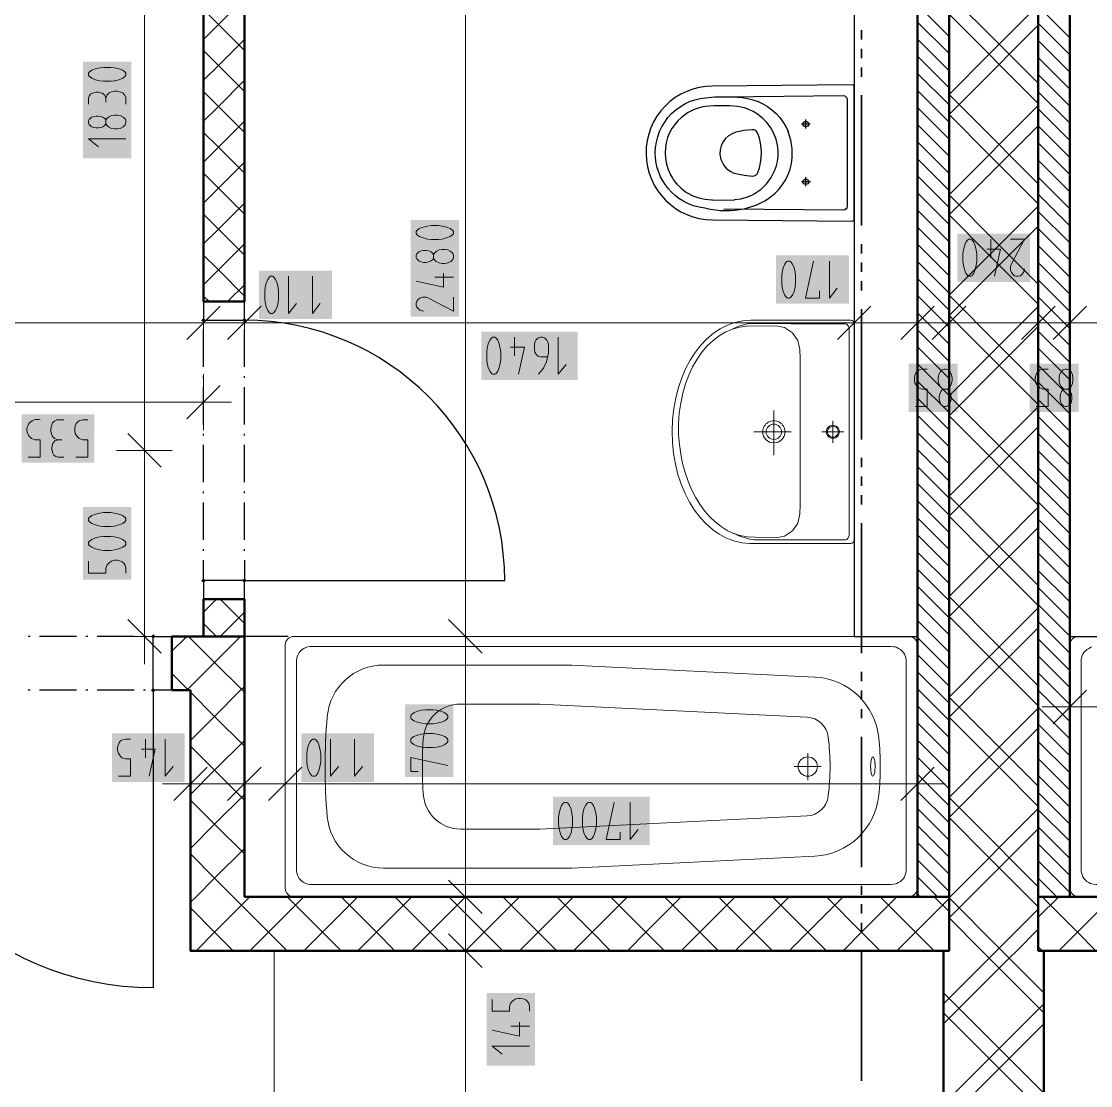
# Model space of a CAD drawing. Header units: millimetres. Extents: x 0 to 594, y 0 to 420.
# Drawn here: x 422.47 to 448.8, y 184.95 to 211.16 of the extents above; entities that cross this region are included whole.
import ezdxf

# ---------------------------------------------------------------- set-up
doc = ezdxf.new("R2010")
doc.units = ezdxf.units.MM
doc.header["$LTSCALE"] = 8
for name, color, linetype in [('PDF_Dvere', 7, 'Continuous'), ('PDF_Instalacni prizdivka do 1m', 7, 'Continuous'), ('PDF_Koty delkove', 7, 'Continuous'), ('PDF_Kuchyne', 7, 'Continuous'), ('PDF_Pozarni useky', 7, 'Continuous'), ('PDF_Pricky sadrokarton', 7, 'Continuous'), ('PDF_Pricky zdene', 7, 'Continuous'), ('PDF_Sanita', 7, 'Continuous'), ('PDF_Steny akusticke', 7, 'Continuous')]:
    doc.layers.add(name, color=color, linetype=linetype)

msp = doc.modelspace()

# ---------------------------------------------------------------- linework, layer by layer
at = {"layer": 'PDF_Dvere', "lineweight": 25}
for points in [[(416.73, 217.354), (415.962, 217.354), (415.962, 209.111, 0.414213), (424.205, 217.354)], [(427.96, 197.89), (427.96, 197.388), (434.371, 197.388, 0.414213), (427.96, 203.799), (427.96, 203.797)], [(425.716, 194.686), (425.716, 187.359, -0.414213), (418.389, 194.686), (418.424, 194.686)]]:
    msp.add_lwpolyline(points, format="xyb", dxfattribs=at)
for points in [[(426.952, 204.257), (426.952, 203.799), (427.96, 203.799), (427.96, 204.257)], [(426.952, 197.388), (426.952, 196.93), (427.96, 196.93), (427.96, 197.388)], [(425.716, 196.014), (426.174, 196.014), (426.174, 194.686), (425.716, 194.686)]]:
    msp.add_lwpolyline(points, close=True, dxfattribs=at)
for points in [[(426.952, 203.797), (426.952, 203.799)], [(426.952, 202.652), (426.952, 203.568)], [(427.96, 202.652), (427.96, 203.568)], [(426.952, 202.377), (426.952, 202.423)], [(427.96, 202.377), (427.96, 202.423)], [(426.952, 201.233), (426.952, 202.148)], [(427.96, 201.233), (427.96, 202.148)], [(426.952, 200.958), (426.952, 201.004)], [(427.96, 200.958), (427.96, 201.004)], [(426.952, 199.813), (426.952, 200.729)], [(427.96, 199.813), (427.96, 200.729)], [(426.952, 199.538), (426.952, 199.584)], [(427.96, 199.538), (427.96, 199.584)], [(426.952, 198.393), (426.952, 199.309)], [(427.96, 198.393), (427.96, 199.309)], [(426.952, 198.119), (426.952, 198.164)], [(427.96, 198.119), (427.96, 198.164)], [(426.952, 197.388), (426.952, 197.89)], [(422.682, 196.014), (422.637, 196.014)], [(423.827, 196.014), (422.911, 196.014)], [(424.102, 196.014), (424.056, 196.014)], [(425.247, 196.014), (424.331, 196.014)], [(425.522, 196.014), (425.476, 196.014)], [(422.682, 194.686), (422.637, 194.686)], [(423.827, 194.686), (422.911, 194.686)], [(424.102, 194.686), (424.056, 194.686)], [(425.247, 194.686), (424.331, 194.686)], [(425.522, 194.686), (425.476, 194.686)]]:
    msp.add_lwpolyline(points, dxfattribs=at)
at = {"layer": 'PDF_Dvere', "lineweight": 25, "transparency": 33554559}
for points in [[(426.952, 203.742), (426.895, 203.799), (427.009, 203.799), (426.952, 203.856)], [(427.96, 203.742), (427.902, 203.799), (428.017, 203.799), (427.96, 203.856)], [(426.952, 197.331), (426.895, 197.388), (427.009, 197.388), (426.952, 197.445)], [(427.96, 197.331), (427.902, 197.388), (428.017, 197.388), (427.96, 197.445)], [(425.773, 196.014), (425.716, 195.957), (425.716, 196.071), (425.659, 196.014)], [(425.773, 194.686), (425.716, 194.629), (425.716, 194.743), (425.659, 194.686)]]:
    msp.add_solid(points, dxfattribs=at)
at = {"layer": 'PDF_Instalacni prizdivka do 1m', "lineweight": 25}
for points in [[(444.536, 196.014), (444.536, 212.729), (442.979, 212.729), (442.979, 196.014)], [(448.292, 212.729), (448.292, 196.014), (449.849, 196.014), (449.849, 212.729)]]:
    msp.add_lwpolyline(points, close=True, dxfattribs=at)
msp.add_lwpolyline([(429.04, 196.014), (427.96, 196.014)], dxfattribs=at)
at = {"layer": 'PDF_Koty delkove', "lineweight": 18}
for points in [[(433.403, 145.412), (433.403, 169.339), (433.403, 177.846), (433.403, 188.275), (433.403, 189.603), (433.403, 196.014), (433.403, 218.728), (433.403, 220.102), (433.403, 222.575)], [(425.498, 196.014), (425.498, 200.593), (425.498, 217.354)], [(424.673, 210.026), (424.489, 210.026), (424.399, 210.013), (424.292, 209.989), (424.2, 209.953), (424.139, 209.904), (424.124, 209.879), (424.124, 209.831), (424.139, 209.806), (424.2, 209.757), (424.292, 209.721), (424.399, 209.696), (424.489, 209.683), (424.673, 209.683), (424.764, 209.696), (424.871, 209.721), (424.963, 209.757)], [(424.963, 209.757), (425.024, 209.806), (425.04, 209.831), (425.04, 209.879), (425.024, 209.904), (424.963, 209.953), (424.871, 209.989), (424.764, 210.013), (424.673, 210.026)], [(424.124, 209.121), (424.124, 209.268), (424.139, 209.317), (424.17, 209.365), (424.216, 209.39), (424.306, 209.415), (424.368, 209.415), (424.459, 209.39), (424.521, 209.341), (424.551, 209.268), (424.551, 209.17)], [(425.04, 209.121), (425.04, 209.292), (425.009, 209.353), (424.963, 209.402), (424.887, 209.426), (424.826, 209.439), (424.764, 209.439), (424.688, 209.426), (424.628, 209.402), (424.582, 209.353), (424.551, 209.268)], [(424.551, 208.632), (424.535, 208.607), (424.489, 208.571), (424.429, 208.546), (424.368, 208.534), (424.306, 208.534), (424.246, 208.546), (424.184, 208.571), (424.139, 208.62), (424.124, 208.656), (424.124, 208.705), (424.139, 208.742), (424.184, 208.791), (424.246, 208.815), (424.306, 208.827), (424.368, 208.827), (424.429, 208.815), (424.489, 208.791), (424.535, 208.754), (424.551, 208.73)], [(425.04, 208.265), (424.124, 208.265), (424.368, 208.069)], [(432.741, 206.129), (432.558, 206.129), (432.467, 206.117), (432.36, 206.092), (432.268, 206.056), (432.207, 206.007), (432.192, 205.982), (432.192, 205.934), (432.207, 205.909), (432.268, 205.86), (432.36, 205.824), (432.467, 205.799), (432.558, 205.786), (432.741, 205.786), (432.832, 205.799)], [(432.832, 205.799), (432.94, 205.824), (433.031, 205.86), (433.092, 205.909), (433.108, 205.934), (433.108, 205.982), (433.092, 206.007), (433.031, 206.056), (432.94, 206.092), (432.832, 206.117), (432.741, 206.129)], [(445.656, 205.43), (445.656, 205.247), (445.668, 205.156), (445.693, 205.049), (445.729, 204.957), (445.778, 204.896), (445.803, 204.881), (445.851, 204.881), (445.876, 204.896), (445.925, 204.957), (445.961, 205.049), (445.986, 205.156), (445.999, 205.247), (445.999, 205.43), (445.986, 205.521), (445.961, 205.628), (445.925, 205.72), (445.876, 205.781), (445.851, 205.797), (445.803, 205.797), (445.778, 205.781), (445.729, 205.72)], [(445.729, 205.72), (445.693, 205.628), (445.668, 205.521), (445.656, 205.43)], [(446.341, 205.797), (446.341, 205.339)], [(446.83, 205.797), (447.173, 205.797), (446.854, 205.186), (446.83, 205.125), (446.83, 205.033), (446.854, 204.973), (446.891, 204.927), (446.928, 204.896), (446.977, 204.881), (447.025, 204.881), (447.075, 204.896), (447.111, 204.927), (447.148, 204.973), (447.173, 205.063)], [(432.619, 205.322), (432.603, 205.298), (432.558, 205.261), (432.497, 205.237), (432.436, 205.224), (432.374, 205.224), (432.314, 205.237), (432.253, 205.261), (432.207, 205.31), (432.192, 205.347), (432.192, 205.395), (432.207, 205.432), (432.253, 205.481), (432.314, 205.505), (432.374, 205.518), (432.436, 205.518), (432.497, 205.505), (432.558, 205.481), (432.603, 205.444), (432.619, 205.42)], [(432.68, 205.494), (432.635, 205.444), (432.619, 205.42), (432.619, 205.322), (432.635, 205.298), (432.68, 205.248), (432.756, 205.212), (432.832, 205.199), (432.894, 205.199), (432.97, 205.212), (433.047, 205.248), (433.092, 205.298), (433.108, 205.347), (433.108, 205.395), (433.092, 205.444), (433.047, 205.494), (432.97, 205.529), (432.894, 205.542)], [(432.894, 205.542), (432.832, 205.542), (432.756, 205.529), (432.68, 205.494)], [(446.243, 205.552), (446.586, 205.552), (446.438, 204.881)], [(442.124, 204.524), (442.124, 204.341), (441.781, 204.341), (441.976, 205.257)], [(442.368, 205.257), (442.368, 204.341), (442.563, 204.585)], [(428.461, 204.513), (428.461, 204.33), (428.473, 204.239), (428.497, 204.132), (428.534, 204.04), (428.582, 203.979), (428.607, 203.964), (428.656, 203.964), (428.681, 203.979), (428.729, 204.04), (428.766, 204.132), (428.791, 204.239), (428.803, 204.33), (428.803, 204.513), (428.791, 204.604), (428.766, 204.712), (428.729, 204.803), (428.681, 204.865), (428.656, 204.88), (428.607, 204.88), (428.582, 204.865), (428.534, 204.803), (428.497, 204.712), (428.473, 204.604), (428.461, 204.513)], [(429.048, 204.88), (429.048, 203.964), (429.243, 204.208)], [(429.635, 204.88), (429.635, 203.964), (429.83, 204.208)], [(432.864, 204.955), (432.864, 204.612), (432.192, 204.76)], [(433.108, 204.857), (432.65, 204.857)], [(426.952, 204.423), (426.952, 203.736), (426.952, 203.049)], [(427.96, 203.736), (427.96, 204.423)], [(433.108, 204.368), (433.108, 204.025), (432.497, 204.344), (432.436, 204.368), (432.344, 204.368), (432.284, 204.344), (432.238, 204.307), (432.207, 204.27), (432.192, 204.221), (432.192, 204.173), (432.207, 204.123), (432.238, 204.087), (432.284, 204.05), (432.374, 204.025)], [(442.979, 204.423), (442.979, 203.736), (442.979, 203.049)], [(444.536, 204.423), (444.536, 203.736), (444.536, 203.049)], [(445.316, 204.423), (445.316, 203.736), (445.316, 203.049)], [(447.514, 204.423), (447.514, 203.736), (447.514, 203.049)], [(448.292, 204.423), (448.292, 203.736), (448.292, 203.049)], [(427.364, 204.148), (426.54, 203.324)], [(428.372, 204.148), (427.547, 203.324)], [(443.392, 204.148), (442.567, 203.324)], [(444.948, 204.148), (444.124, 203.324)], [(445.728, 204.148), (444.903, 203.324)], [(447.926, 204.148), (447.101, 203.324)], [(448.704, 204.148), (447.88, 203.324)], [(477.783, 203.736), (466.793, 203.736), (464.87, 203.736), (449.849, 203.736), (448.292, 203.736), (447.514, 203.736), (445.316, 203.736), (444.536, 203.736), (442.979, 203.736), (427.96, 203.736), (426.952, 203.736), (409.093, 203.736), (407.169, 203.736)], [(427.96, 203.736), (427.96, 203.049)], [(434.615, 203.383), (434.615, 202.925)], [(435.423, 202.894), (435.252, 202.894), (435.203, 202.909), (435.166, 202.939), (435.142, 202.97), (435.117, 203.015), (435.105, 203.077), (435.105, 203.199), (435.117, 203.26), (435.142, 203.306), (435.166, 203.336), (435.203, 203.367), (435.252, 203.383), (435.3, 203.383), (435.349, 203.367), (435.386, 203.336), (435.41, 203.306), (435.435, 203.26), (435.448, 203.199), (435.448, 202.985), (435.398, 202.772), (435.325, 202.619), (435.203, 202.467)], [(435.692, 203.383), (435.692, 202.467), (435.887, 202.71)], [(434.518, 203.138), (434.861, 203.138), (434.713, 202.467)], [(444.461, 202.377), (444.473, 202.438), (444.498, 202.499), (444.534, 202.545), (444.583, 202.576), (444.656, 202.591), (444.779, 202.591)], [(447.756, 201.676), (447.756, 202.102), (447.633, 202.102), (447.548, 202.133), (447.499, 202.179), (447.45, 202.255), (447.438, 202.316), (447.438, 202.377), (447.45, 202.438), (447.475, 202.499), (447.511, 202.545), (447.56, 202.576), (447.633, 202.591), (447.756, 202.591)], [(426.952, 202.47), (426.952, 201.783), (426.952, 201.096)], [(444.485, 201.676), (444.779, 201.676), (444.779, 202.102), (444.656, 202.102), (444.571, 202.133), (444.522, 202.179), (444.473, 202.255), (444.461, 202.316), (444.461, 202.377)], [(427.364, 202.195), (426.54, 201.371)], [(445.268, 202.102), (445.292, 202.087), (445.329, 202.041), (445.353, 201.981), (445.366, 201.919), (445.366, 201.858), (445.353, 201.797), (445.329, 201.736), (445.28, 201.69), (445.243, 201.676), (445.195, 201.676), (445.158, 201.69), (445.109, 201.736), (445.085, 201.797), (445.072, 201.858), (445.072, 201.919), (445.085, 201.981), (445.109, 202.041), (445.146, 202.087), (445.17, 202.102)], [(448.245, 202.102), (448.269, 202.087), (448.306, 202.041), (448.33, 201.981), (448.343, 201.919), (448.343, 201.858), (448.33, 201.797), (448.306, 201.736), (448.257, 201.69), (448.22, 201.676), (448.172, 201.676), (448.135, 201.69), (448.086, 201.736), (448.062, 201.797), (448.049, 201.858), (448.049, 201.919), (448.062, 201.981), (448.086, 202.041), (448.123, 202.087), (448.147, 202.102)], [(426.952, 201.783), (423.597, 201.783), (422.052, 201.783), (409.093, 201.783)], [(426.952, 201.783), (427.639, 201.783)], [(447.462, 201.676), (447.756, 201.676)], [(423.514, 201.347), (423.343, 201.347), (423.282, 201.316), (423.233, 201.27), (423.209, 201.194), (423.196, 201.133), (423.196, 201.071), (423.209, 200.995), (423.233, 200.935), (423.282, 200.889), (423.367, 200.858)], [(423.807, 200.431), (424.101, 200.431), (424.101, 200.858), (423.978, 200.858), (423.893, 200.889), (423.844, 200.935), (423.796, 201.011), (423.783, 201.071), (423.783, 201.133), (423.796, 201.194), (423.82, 201.255), (423.857, 201.3), (423.905, 201.332), (423.978, 201.347), (424.101, 201.347)], [(425.91, 200.181), (425.086, 201.006)], [(423.514, 200.431), (423.367, 200.431), (423.318, 200.446), (423.27, 200.477), (423.245, 200.523), (423.22, 200.614), (423.22, 200.675), (423.245, 200.766), (423.294, 200.828), (423.367, 200.858), (423.465, 200.858)], [(426.185, 200.593), (425.498, 200.593), (424.811, 200.593)], [(424.489, 199.062), (424.399, 199.05), (424.292, 199.026), (424.2, 198.989), (424.139, 198.941), (424.124, 198.916), (424.124, 198.867), (424.139, 198.842), (424.2, 198.794), (424.292, 198.757), (424.399, 198.732), (424.489, 198.72), (424.673, 198.72), (424.764, 198.732), (424.871, 198.757), (424.963, 198.794), (425.024, 198.842), (425.04, 198.867), (425.04, 198.916), (425.024, 198.941), (424.963, 198.989), (424.871, 199.026), (424.764, 199.05), (424.673, 199.062)], [(424.673, 199.062), (424.489, 199.062)], [(424.124, 197.864), (424.124, 197.57), (424.551, 197.57), (424.551, 197.693), (424.582, 197.778), (424.628, 197.827), (424.704, 197.876), (424.764, 197.888), (424.826, 197.888), (424.887, 197.876), (424.947, 197.851), (424.993, 197.815), (425.024, 197.766), (425.04, 197.693), (425.04, 197.57)], [(425.91, 195.602), (425.086, 196.426)], [(433.815, 195.602), (432.991, 196.426)], [(426.185, 196.014), (425.498, 196.014), (424.811, 196.014)], [(425.498, 196.014), (425.498, 195.327)], [(434.09, 196.014), (433.403, 196.014), (432.716, 196.014)], [(448.292, 194.964), (448.292, 194.277), (448.292, 193.59)], [(448.704, 194.689), (447.88, 193.864)], [(448.292, 194.277), (447.605, 194.277)], [(464.87, 194.277), (463.862, 194.277), (448.292, 194.277)], [(432.606, 193.62), (432.423, 193.62), (432.332, 193.607), (432.225, 193.583), (432.133, 193.546), (432.072, 193.498), (432.057, 193.473), (432.057, 193.424), (432.072, 193.4), (432.133, 193.351), (432.225, 193.314), (432.332, 193.289), (432.423, 193.277), (432.606, 193.277), (432.697, 193.289), (432.805, 193.314), (432.896, 193.351), (432.958, 193.4)], [(432.958, 193.4), (432.973, 193.424), (432.973, 193.473), (432.958, 193.498), (432.896, 193.546), (432.805, 193.583), (432.697, 193.607), (432.606, 193.62)], [(424.86, 192.57), (425.154, 192.57), (425.154, 192.996), (425.031, 192.996), (424.946, 193.027), (424.897, 193.073), (424.849, 193.149), (424.836, 193.21), (424.836, 193.271), (424.849, 193.332), (424.873, 193.393), (424.909, 193.439), (424.958, 193.47), (425.031, 193.485), (425.154, 193.485)], [(425.521, 193.485), (425.521, 193.027)], [(426.01, 193.485), (426.01, 192.57), (426.205, 192.813)], [(430.084, 193.485), (430.084, 192.569), (430.28, 192.813)], [(430.672, 193.485), (430.672, 192.569), (430.867, 192.813)], [(425.423, 193.241), (425.766, 193.241), (425.618, 192.57)], [(426.632, 193.073), (426.632, 192.386), (426.632, 191.699)], [(427.96, 193.073), (427.96, 192.386), (427.96, 191.699)], [(428.966, 193.073), (428.966, 192.386), (428.966, 191.699)], [(432.239, 192.69), (432.057, 192.69), (432.057, 193.033), (432.973, 192.837)], [(444.536, 193.073), (444.536, 192.386), (444.536, 191.699)], [(427.044, 192.798), (426.219, 191.974)], [(428.372, 192.798), (427.547, 191.974)], [(429.379, 192.798), (428.554, 191.974)], [(444.948, 192.798), (444.124, 191.974)], [(426.632, 192.386), (425.945, 192.386)], [(444.536, 192.386), (437.244, 192.386), (436.464, 192.386), (435.231, 192.386), (428.966, 192.386), (427.96, 192.386), (426.632, 192.386)], [(444.536, 192.386), (445.223, 192.386)], [(435.894, 191.012), (435.919, 191.027), (435.968, 191.088), (436.005, 191.18), (436.029, 191.287), (436.042, 191.378), (436.042, 191.561), (436.029, 191.652), (436.005, 191.76), (435.968, 191.851), (435.919, 191.913), (435.894, 191.928), (435.846, 191.928), (435.821, 191.913), (435.773, 191.851), (435.736, 191.76), (435.712, 191.652), (435.699, 191.561)], [(437.216, 191.195), (437.216, 191.012), (436.873, 191.012), (437.069, 191.928)], [(437.461, 191.928), (437.461, 191.012), (437.656, 191.256)], [(435.699, 191.561), (435.699, 191.378), (435.712, 191.287), (435.736, 191.18), (435.773, 191.088), (435.821, 191.027), (435.846, 191.012), (435.894, 191.012)], [(433.815, 189.191), (432.991, 190.015)], [(434.09, 189.603), (433.403, 189.603), (432.716, 189.603)], [(433.815, 187.863), (432.991, 188.687)], [(434.09, 188.275), (433.403, 188.275), (432.716, 188.275)], [(434.066, 187.075), (434.066, 186.782), (434.493, 186.782), (434.493, 186.904), (434.524, 186.989), (434.57, 187.038), (434.646, 187.087), (434.706, 187.099), (434.768, 187.099), (434.829, 187.087), (434.889, 187.063), (434.935, 187.026), (434.966, 186.978), (434.982, 186.904), (434.982, 186.782)], [(434.737, 186.512), (434.737, 186.17), (434.066, 186.317)], [(434.982, 186.415), (434.524, 186.415)], [(434.982, 185.925), (434.066, 185.925), (434.31, 185.73)]]:
    msp.add_lwpolyline(points, dxfattribs=at)
for points in [[(424.826, 208.852), (424.764, 208.852), (424.688, 208.839), (424.612, 208.803), (424.566, 208.754), (424.551, 208.73), (424.551, 208.632), (424.566, 208.607), (424.612, 208.558), (424.688, 208.521), (424.764, 208.509), (424.826, 208.509), (424.902, 208.521), (424.979, 208.558), (425.024, 208.607), (425.04, 208.656), (425.04, 208.705), (425.024, 208.754), (424.979, 208.803), (424.902, 208.839)], [(441.194, 204.89), (441.194, 204.707), (441.206, 204.616), (441.231, 204.509), (441.267, 204.417), (441.316, 204.356), (441.341, 204.341), (441.389, 204.341), (441.414, 204.356), (441.462, 204.417), (441.499, 204.509), (441.524, 204.616), (441.537, 204.707), (441.537, 204.89), (441.524, 204.982), (441.499, 205.089), (441.462, 205.18), (441.414, 205.242), (441.389, 205.257), (441.341, 205.257), (441.316, 205.242), (441.267, 205.18), (441.231, 205.089), (441.206, 204.982)], [(433.931, 203.015), (433.931, 202.832), (433.943, 202.742), (433.967, 202.634), (434.004, 202.543), (434.053, 202.481), (434.078, 202.467), (434.126, 202.467), (434.151, 202.481), (434.199, 202.543), (434.236, 202.634), (434.261, 202.742), (434.273, 202.832), (434.273, 203.015), (434.261, 203.107), (434.236, 203.214), (434.199, 203.306), (434.151, 203.367), (434.126, 203.383), (434.078, 203.383), (434.053, 203.367), (434.004, 203.306), (433.967, 203.214), (433.943, 203.107)], [(445.048, 202.377), (445.048, 202.316), (445.06, 202.24), (445.096, 202.164), (445.146, 202.118), (445.17, 202.102), (445.268, 202.102), (445.292, 202.118), (445.342, 202.164), (445.378, 202.24), (445.391, 202.316), (445.391, 202.377), (445.378, 202.453), (445.342, 202.53), (445.292, 202.576), (445.243, 202.591), (445.195, 202.591), (445.146, 202.576), (445.096, 202.53), (445.06, 202.453)], [(448.025, 202.377), (448.025, 202.316), (448.037, 202.24), (448.073, 202.164), (448.123, 202.118), (448.147, 202.102), (448.245, 202.102), (448.269, 202.118), (448.319, 202.164), (448.355, 202.24), (448.368, 202.316), (448.368, 202.377), (448.355, 202.453), (448.319, 202.53), (448.269, 202.576), (448.22, 202.591), (448.172, 202.591), (448.123, 202.576), (448.073, 202.53), (448.037, 202.453)], [(424.673, 198.475), (424.489, 198.475), (424.399, 198.463), (424.292, 198.439), (424.2, 198.402), (424.139, 198.353), (424.124, 198.328), (424.124, 198.28), (424.139, 198.255), (424.2, 198.207), (424.292, 198.17), (424.399, 198.145), (424.489, 198.133), (424.673, 198.133), (424.764, 198.145), (424.871, 198.17), (424.963, 198.207), (425.024, 198.255), (425.04, 198.28), (425.04, 198.328), (425.024, 198.353), (424.963, 198.402), (424.871, 198.439), (424.764, 198.463)], [(432.606, 194.207), (432.423, 194.207), (432.332, 194.194), (432.225, 194.17), (432.133, 194.133), (432.072, 194.085), (432.057, 194.06), (432.057, 194.012), (432.072, 193.987), (432.133, 193.938), (432.225, 193.901), (432.332, 193.877), (432.423, 193.864), (432.606, 193.864), (432.697, 193.877), (432.805, 193.901), (432.896, 193.938), (432.958, 193.987), (432.973, 194.012), (432.973, 194.06), (432.958, 194.085), (432.896, 194.133), (432.805, 194.17), (432.697, 194.194)], [(429.497, 193.118), (429.497, 192.935), (429.51, 192.844), (429.534, 192.737), (429.571, 192.645), (429.619, 192.584), (429.644, 192.569), (429.693, 192.569), (429.718, 192.584), (429.766, 192.645), (429.803, 192.737), (429.828, 192.844), (429.84, 192.935), (429.84, 193.118), (429.828, 193.209), (429.803, 193.317), (429.766, 193.408), (429.718, 193.47), (429.693, 193.485), (429.644, 193.485), (429.619, 193.47), (429.571, 193.408), (429.534, 193.317), (429.51, 193.209)], [(436.286, 191.561), (436.286, 191.378), (436.299, 191.287), (436.323, 191.18), (436.36, 191.088), (436.408, 191.027), (436.433, 191.012), (436.482, 191.012), (436.507, 191.027), (436.555, 191.088), (436.592, 191.18), (436.617, 191.287), (436.629, 191.378), (436.629, 191.561), (436.617, 191.652), (436.592, 191.76), (436.555, 191.851), (436.507, 191.913), (436.482, 191.928), (436.433, 191.928), (436.408, 191.913), (436.36, 191.851), (436.323, 191.76), (436.299, 191.652)]]:
    msp.add_lwpolyline(points, close=True, dxfattribs=at)
msp.add_lwpolyline([(422.633, 200.431), (422.927, 200.431), (422.927, 200.858), (422.804, 200.858), (422.719, 200.889), (422.67, 200.935, -0.753191), (422.927, 201.347)], format="xyb", dxfattribs=at)
at = {"layer": 'PDF_Koty delkove', "color": 7, "lineweight": 18, "true_color": 0xffffff, "transparency": 33554559}
for points in [[(425.177, 207.785), (425.177, 210.163), (423.987, 207.785), (423.987, 210.163)], [(433.245, 203.888), (433.245, 206.266), (432.055, 203.888), (432.055, 206.266)], [(447.31, 205.934), (445.519, 205.934), (447.31, 204.744), (445.519, 204.744)], [(442.848, 205.395), (441.057, 205.395), (442.848, 204.204), (441.057, 204.204)], [(430.115, 205.017), (428.323, 205.017), (430.115, 203.827), (428.323, 203.827)], [(436.172, 203.52), (433.794, 203.52), (436.172, 202.329), (433.794, 202.329)], [(445.528, 202.729), (444.324, 202.729), (445.528, 201.538), (444.324, 201.538)], [(448.505, 202.729), (447.301, 202.729), (448.505, 201.538), (447.301, 201.538)], [(424.263, 201.485), (422.472, 201.485), (424.263, 200.294), (422.472, 200.294)], [(425.177, 197.408), (425.177, 199.2), (423.987, 197.408), (423.987, 199.2)], [(433.11, 192.552), (433.11, 194.344), (431.92, 192.552), (431.92, 194.344)], [(426.49, 193.623), (424.699, 193.623), (426.49, 192.432), (424.699, 192.432)], [(431.152, 193.623), (429.36, 193.623), (431.152, 192.432), (429.36, 192.432)], [(437.941, 192.066), (435.562, 192.066), (437.941, 190.875), (435.562, 190.875)], [(435.119, 185.445), (435.119, 187.236), (433.929, 185.445), (433.929, 187.236)]]:
    msp.add_solid(points, dxfattribs=at)
at = {"layer": 'PDF_Kuchyne', "lineweight": 13}
for points in [[(439.683, 182.78), (428.692, 182.78), (428.692, 188.275), (445.178, 188.275), (445.178, 182.78)], [(447.651, 182.78), (447.651, 171.789), (453.146, 171.789), (453.146, 182.78), (464.87, 182.78), (464.87, 188.275), (447.651, 188.275), (447.651, 182.78)]]:
    msp.add_lwpolyline(points, dxfattribs=at)
at = {"layer": 'PDF_Pozarni useky', "lineweight": 35}
for points in [[(443.163, 210.712), (443.163, 210.941)], [(443.163, 210.254), (443.163, 210.483)], [(443.163, 209.796), (443.163, 210.025)], [(443.163, 206.133), (443.163, 209.338)], [(443.163, 205.446), (443.163, 205.675)], [(443.163, 204.988), (443.163, 205.217)], [(443.163, 204.53), (443.163, 204.759)], [(443.163, 200.866), (443.163, 204.072)], [(443.163, 200.179), (443.163, 200.408)], [(443.163, 199.721), (443.163, 199.95)], [(443.163, 199.263), (443.163, 199.492)], [(443.163, 195.6), (443.163, 198.805)], [(443.163, 194.913), (443.163, 195.142)], [(443.163, 194.455), (443.163, 194.684)], [(443.163, 193.997), (443.163, 194.226)], [(443.163, 190.334), (443.163, 193.539)], [(443.163, 189.647), (443.163, 189.876)], [(443.163, 189.189), (443.163, 189.418)], [(443.163, 188.731), (443.163, 188.96)], [(443.163, 185.067), (443.163, 188.273)]]:
    msp.add_lwpolyline(points, dxfattribs=at)
at = {"layer": 'PDF_Pricky sadrokarton', "lineweight": 50}
for points in [[(445.315, 189.603), (445.315, 212.729), (444.536, 212.729), (444.536, 196.014), (444.536, 189.603)], [(447.514, 212.729), (447.514, 189.603), (448.292, 189.603), (448.292, 196.014), (448.292, 212.729)]]:
    msp.add_lwpolyline(points, close=True, dxfattribs=at)
at = {"layer": 'PDF_Pricky sadrokarton', "lineweight": 9}
for points in [[(445.315, 210.784), (444.536, 211.562)], [(448.292, 210.753), (447.514, 211.531)], [(445.315, 210.363), (444.536, 211.141)], [(448.292, 210.332), (447.514, 211.11)], [(445.315, 209.942), (444.536, 210.72)], [(448.292, 209.911), (447.514, 210.69)], [(445.315, 209.521), (444.536, 210.299)], [(448.292, 209.49), (447.514, 210.269)], [(445.315, 209.1), (444.536, 209.878)], [(448.292, 209.069), (447.514, 209.848)], [(445.315, 208.679), (444.536, 209.457)], [(448.292, 208.648), (447.514, 209.427)], [(445.315, 208.258), (444.536, 209.036)], [(448.292, 208.227), (447.514, 209.006)], [(445.315, 207.837), (444.536, 208.615)], [(448.292, 207.806), (447.514, 208.585)], [(445.315, 207.416), (444.536, 208.194)], [(448.292, 207.385), (447.514, 208.164)], [(445.315, 206.995), (444.536, 207.773)], [(448.292, 206.964), (447.514, 207.743)], [(445.315, 206.574), (444.536, 207.352)], [(448.292, 206.543), (447.514, 207.322)], [(447.514, 207.322), (447.514, 207.322)], [(445.315, 206.153), (444.536, 206.932)], [(448.292, 206.122), (447.514, 206.901)], [(445.315, 205.732), (444.536, 206.511)], [(448.292, 205.701), (447.514, 206.48)], [(445.315, 205.311), (444.536, 206.09)], [(448.292, 205.281), (447.514, 206.059)], [(445.315, 204.89), (444.536, 205.669)], [(448.292, 204.86), (447.514, 205.638)], [(445.315, 204.469), (444.536, 205.248)], [(448.292, 204.439), (447.514, 205.217)], [(445.315, 204.048), (444.536, 204.827)], [(448.292, 204.018), (447.514, 204.796)], [(445.315, 203.627), (444.536, 204.406)], [(448.292, 203.597), (447.514, 204.375)], [(445.315, 203.206), (444.536, 203.985)], [(448.292, 203.176), (447.514, 203.954)], [(445.315, 202.785), (444.536, 203.564)], [(448.292, 202.755), (447.514, 203.533)], [(445.315, 202.364), (444.536, 203.143)], [(448.292, 202.334), (447.514, 203.112)], [(445.315, 202.785), (445.315, 202.785)], [(445.315, 201.943), (444.536, 202.722)], [(448.292, 201.913), (447.514, 202.691)], [(445.315, 201.523), (444.536, 202.301)], [(448.292, 201.492), (447.514, 202.27)], [(445.315, 201.102), (444.536, 201.88)], [(448.292, 201.071), (447.514, 201.849)], [(445.315, 200.681), (444.536, 201.459)], [(448.292, 200.65), (447.514, 201.428)], [(445.315, 200.26), (444.536, 201.038)], [(448.292, 200.229), (447.514, 201.008)], [(445.315, 199.839), (444.536, 200.617)], [(448.292, 199.808), (447.514, 200.587)], [(445.315, 199.418), (444.536, 200.196)], [(448.292, 199.387), (447.514, 200.166)], [(445.315, 198.997), (444.536, 199.775)], [(448.292, 198.966), (447.514, 199.745)], [(445.315, 198.576), (444.536, 199.354)], [(448.292, 198.545), (447.514, 199.324)], [(445.315, 198.155), (444.536, 198.933)], [(448.292, 198.124), (447.514, 198.903)], [(445.315, 197.734), (444.536, 198.512)], [(448.292, 197.703), (447.514, 198.482)], [(445.315, 197.313), (444.536, 198.091)], [(445.315, 198.155), (445.315, 198.155)], [(448.292, 197.282), (447.514, 198.061)], [(445.315, 196.892), (444.536, 197.671)], [(448.292, 196.861), (447.514, 197.64)], [(448.292, 197.703), (448.292, 197.703)], [(445.315, 196.471), (444.536, 197.25)], [(448.292, 196.44), (447.514, 197.219)], [(445.315, 196.05), (444.536, 196.829)], [(448.292, 196.019), (447.514, 196.798)], [(445.315, 195.629), (444.536, 196.408)], [(448.292, 195.599), (447.514, 196.377)], [(445.315, 195.208), (444.536, 195.987)], [(448.292, 195.178), (447.514, 195.956)], [(445.315, 194.787), (444.536, 195.566)], [(448.292, 194.757), (447.514, 195.535)], [(445.315, 194.366), (444.536, 195.145)], [(448.292, 194.336), (447.514, 195.114)], [(445.315, 193.945), (444.536, 194.724)], [(448.292, 193.915), (447.514, 194.693)], [(445.315, 193.524), (444.536, 194.303)], [(448.292, 193.494), (447.514, 194.272)], [(445.315, 193.103), (444.536, 193.882)], [(448.292, 193.073), (447.514, 193.851)], [(445.315, 192.682), (444.536, 193.461)], [(448.292, 192.652), (447.514, 193.43)], [(445.315, 192.262), (444.536, 193.04)], [(448.292, 192.231), (447.514, 193.009)], [(447.514, 193.009), (447.514, 193.009)], [(445.315, 191.841), (444.536, 192.619)], [(448.292, 191.81), (447.514, 192.588)], [(445.315, 191.42), (444.536, 192.198)], [(448.292, 191.389), (447.514, 192.167)], [(445.315, 190.999), (444.536, 191.777)], [(448.292, 190.968), (447.514, 191.747)], [(445.315, 190.578), (444.536, 191.356)], [(448.292, 190.547), (447.514, 191.326)], [(445.315, 190.157), (444.536, 190.935)], [(448.292, 190.126), (447.514, 190.905)], [(445.315, 189.736), (444.536, 190.514)], [(448.292, 189.705), (447.514, 190.484)], [(445.027, 189.603), (444.536, 190.093)], [(447.973, 189.603), (447.514, 190.063)], [(444.606, 189.603), (444.536, 189.672)], [(447.552, 189.603), (447.514, 189.642)]]:
    msp.add_lwpolyline(points, dxfattribs=at)
at = {"layer": 'PDF_Pricky zdene', "lineweight": 50}
for points in [[(426.952, 204.257), (426.952, 217.354), (427.96, 217.354), (427.96, 204.257), (426.952, 204.257)], [(426.952, 196.93), (427.96, 196.93)], [(426.952, 196.93), (426.952, 196.014), (427.777, 196.014), (427.96, 196.014), (427.96, 196.93)], [(426.174, 194.686), (426.174, 196.014)], [(427.96, 189.603), (427.96, 194.686), (427.96, 196.014), (427.777, 196.014), (426.952, 196.014), (426.174, 196.014)], [(426.174, 194.686), (426.632, 194.686)], [(426.632, 194.686), (426.632, 189.603), (426.632, 188.275), (445.178, 188.275), (445.316, 188.275), (445.316, 189.603), (427.96, 189.603)]]:
    msp.add_lwpolyline(points, dxfattribs=at)
at = {"layer": 'PDF_Pricky zdene', "lineweight": 9}
for points in [[(427.96, 211.722), (427.319, 211.08)], [(427.96, 210.439), (427.319, 211.08), (426.952, 211.447)], [(427.319, 211.08), (426.952, 210.714)], [(427.96, 210.714), (427.319, 210.073)], [(427.96, 209.432), (427.319, 210.073), (426.952, 210.439)], [(427.319, 210.073), (426.952, 209.707)], [(427.96, 209.707), (427.319, 209.065)], [(427.96, 208.424), (427.319, 209.065), (426.952, 209.432)], [(427.319, 209.065), (426.952, 208.699)], [(427.96, 208.699), (427.319, 208.058)], [(427.96, 207.417), (427.319, 208.058), (426.952, 208.424)], [(427.319, 208.058), (426.952, 207.692)], [(427.96, 207.692), (427.319, 207.051)], [(427.96, 206.409), (427.319, 207.051), (426.952, 207.417)], [(427.319, 207.051), (426.952, 206.684)], [(427.96, 206.684), (427.319, 206.043)], [(427.96, 205.402), (427.319, 206.043), (426.952, 206.409)], [(427.319, 206.043), (426.952, 205.677)], [(427.96, 205.677), (427.319, 205.036), (426.952, 204.669)], [(427.96, 204.394), (427.319, 205.036), (426.952, 205.402)], [(427.96, 204.669), (427.547, 204.257)], [(427.09, 204.257), (426.952, 204.394)], [(427.273, 196.93), (426.952, 196.61)], [(427.96, 196.335), (427.364, 196.93)], [(427.96, 196.61), (427.364, 196.014)], [(427.273, 196.014), (426.952, 196.335)], [(426.54, 196.014), (426.174, 195.648)], [(427.868, 196.014), (427.227, 195.373), (426.54, 194.686)], [(427.96, 194.64), (427.914, 194.686), (427.227, 195.373), (426.586, 196.014)], [(427.96, 195.968), (427.914, 196.014)], [(426.586, 194.686), (426.174, 195.098)], [(427.868, 194.686), (427.227, 194.045), (426.632, 193.45)], [(427.96, 193.312), (427.227, 194.045), (426.632, 194.64)], [(427.96, 194.778), (427.868, 194.686)], [(427.96, 193.45), (427.227, 192.717), (426.632, 192.122)], [(427.96, 191.984), (427.227, 192.717), (426.632, 193.312)], [(427.96, 192.122), (427.227, 191.389), (426.632, 190.794)], [(427.96, 190.656), (427.227, 191.389), (426.632, 191.984)], [(429.013, 188.275), (428.555, 188.733), (427.685, 189.603), (427.227, 190.061), (426.632, 190.656)], [(427.96, 190.794), (427.227, 190.061), (426.769, 189.603)], [(426.769, 189.603), (426.632, 189.466)], [(428.097, 189.603), (427.227, 188.733), (426.769, 188.275)], [(429.425, 189.603), (428.555, 188.733), (428.097, 188.275)], [(430.341, 188.275), (429.883, 188.733), (429.013, 189.603)], [(430.753, 189.603), (429.883, 188.733), (429.425, 188.275)], [(431.669, 188.275), (431.211, 188.733), (430.341, 189.603)], [(432.081, 189.603), (431.211, 188.733)], [(432.997, 188.275), (432.539, 188.733), (431.669, 189.603)], [(433.409, 189.603), (432.539, 188.733), (432.081, 188.275)], [(434.325, 188.275), (433.867, 188.733), (432.997, 189.603)], [(434.737, 189.603), (433.867, 188.733), (433.409, 188.275)], [(435.653, 188.275), (435.195, 188.733), (434.325, 189.603)], [(436.065, 189.603), (435.195, 188.733), (434.737, 188.275)], [(436.981, 188.275), (436.523, 188.733), (435.653, 189.603)], [(437.393, 189.603), (436.523, 188.733), (436.065, 188.275)], [(438.309, 188.275), (437.851, 188.733), (436.981, 189.603)], [(438.721, 189.603), (437.851, 188.733), (437.393, 188.275)], [(439.637, 188.275), (439.179, 188.733), (438.309, 189.603)], [(440.049, 189.603), (439.179, 188.733), (438.721, 188.275)], [(440.965, 188.275), (440.507, 188.733), (439.637, 189.603)], [(441.377, 189.603), (440.507, 188.733), (440.049, 188.275)], [(442.293, 188.275), (441.835, 188.733), (440.965, 189.603)], [(442.705, 189.603), (441.835, 188.733), (441.377, 188.275)], [(443.621, 188.275), (443.163, 188.733), (442.293, 189.603)], [(444.033, 189.603), (443.163, 188.733), (442.705, 188.275)], [(444.949, 188.275), (444.491, 188.733), (443.621, 189.603)], [(445.316, 189.237), (444.949, 189.603)], [(448.017, 189.603), (447.514, 189.099)], [(448.933, 188.275), (448.475, 188.733), (447.605, 189.603)], [(449.345, 189.603), (448.475, 188.733), (448.017, 188.275)], [(445.316, 189.557), (444.491, 188.733), (444.033, 188.275)], [(427.685, 188.275), (427.227, 188.733), (426.632, 189.328)], [(431.211, 188.733), (430.753, 188.275)], [(447.605, 188.275), (447.514, 188.367)]]:
    msp.add_lwpolyline(points, dxfattribs=at)
at = {"layer": 'PDF_Pricky zdene', "lineweight": 50}
msp.add_lwpolyline([(464.915, 189.603), (464.87, 189.603), (447.514, 189.603), (447.514, 188.275), (447.651, 188.275), (464.87, 188.275), (464.915, 188.275)], close=True, dxfattribs=at)
at = {"layer": 'PDF_Sanita', "lineweight": 25}
msp.add_lwpolyline([(439.487, 206.27), (442.934, 206.242), (442.935, 206.242), (442.967, 206.255), (442.981, 206.288), (442.978, 209.553), (442.978, 209.554), (442.964, 209.586), (442.932, 209.599), (439.484, 209.566), (439.322, 209.557), (439.163, 209.532), (439.006, 209.491), (438.855, 209.435), (438.71, 209.365), (438.572, 209.28), (438.442, 209.183), (438.323, 209.072), (438.215, 208.951), (438.12, 208.82), (438.038, 208.681), (437.97, 208.534), (437.918, 208.381), (437.88, 208.225), (437.858, 208.064), (437.852, 207.902, 0.409106)], format="xyb", close=True, dxfattribs=at)
for points in [[(439.318, 206.556), (439.202, 206.572), (439.087, 206.599), (438.975, 206.634), (438.866, 206.68), (438.762, 206.735), (438.663, 206.798), (438.569, 206.87), (438.482, 206.95), (438.402, 207.037), (438.33, 207.13), (438.267, 207.229), (438.212, 207.334), (438.166, 207.442), (438.13, 207.554), (438.104, 207.669), (438.087, 207.786), (438.081, 207.92), (438.087, 208.054), (438.107, 208.187), (438.14, 208.317), (438.185, 208.443), (438.243, 208.564), (438.312, 208.679), (438.393, 208.787), (438.483, 208.887), (438.583, 208.977), (438.691, 209.057), (438.806, 209.126), (438.927, 209.183), (439.053, 209.228), (439.184, 209.26), (439.315, 209.279), (439.542, 209.296), (439.768, 209.301), (439.995, 209.296), (440.222, 209.28), (440.353, 209.261), (440.483, 209.229), (440.61, 209.184), (440.731, 209.127), (440.846, 209.058), (440.954, 208.979), (441.054, 208.889), (441.145, 208.789), (441.225, 208.681), (441.295, 208.566), (441.353, 208.445)], [(439.768, 209.301), (442.712, 209.329), (442.747, 209.322), (442.777, 209.303), (442.797, 209.273), (442.804, 209.238), (442.804, 209.237), (442.806, 206.603), (442.806, 206.602), (442.799, 206.568), (442.779, 206.538), (442.749, 206.518), (442.714, 206.512), (439.77, 206.535)], [(438.531, 207.256), (438.565, 207.21), (438.612, 207.153), (438.709, 207.056), (438.818, 206.97), (438.863, 206.94), (439.002, 206.866), (439.15, 206.811), (439.156, 206.809), (439.301, 206.778), (439.47, 206.762), (439.47, 206.762), (439.488, 206.761), (439.726, 206.756), (440.033, 206.767), (440.043, 206.768), (440.178, 206.787), (440.189, 206.789), (440.326, 206.826), (440.457, 206.881), (440.515, 206.91), (440.684, 207.026), (440.83, 207.169), (440.936, 207.315), (441.018, 207.475), (441.055, 207.578), (441.087, 207.708), (441.104, 207.841), (441.105, 207.975), (441.091, 208.109), (441.055, 208.258), (441.001, 208.401), (440.927, 208.535), (440.837, 208.659), (440.724, 208.777), (440.595, 208.877), (440.595, 208.877), (440.493, 208.938), (440.386, 208.988), (440.28, 209.025), (440.106, 209.062), (439.92, 209.076), (439.92, 209.076), (439.714, 209.081), (439.523, 209.076), (439.319, 209.061), (439.215, 209.042), (439.113, 209.013), (439.113, 209.013), (439.041, 208.987), (439.041, 208.987), (438.874, 208.903), (438.723, 208.793), (438.637, 208.709), (438.559, 208.618), (438.491, 208.519), (438.434, 208.413), (438.385, 208.295), (438.35, 208.171), (438.329, 208.045), (438.322, 207.917), (438.331, 207.778), (438.356, 207.642), (438.397, 207.509), (438.454, 207.383), (438.454, 207.383), (438.505, 207.295), (438.524, 207.266), (438.531, 207.256)], [(441.898, 208.63), (441.678, 208.629)], [(441.788, 208.52), (441.788, 208.739)], [(442.979, 208.63), (442.979, 208.607)], [(440.688, 207.796), (440.694, 207.919), (440.688, 208.042), (440.672, 208.163), (440.644, 208.283), (440.606, 208.4), (440.585, 208.438), (440.553, 208.467), (440.513, 208.484), (440.47, 208.489), (440.267, 208.468), (440.067, 208.427), (440.068, 208.427), (439.971, 208.392), (439.883, 208.339), (439.807, 208.27), (439.746, 208.187), (439.702, 208.094), (439.677, 207.994), (439.672, 207.891), (439.688, 207.79), (439.709, 207.723), (439.74, 207.659), (439.779, 207.6), (439.826, 207.547), (439.879, 207.501), (439.938, 207.462), (440.001, 207.431), (440.068, 207.41), (440.067, 207.41), (440.268, 207.369), (440.471, 207.348), (440.514, 207.353), (440.554, 207.371), (440.586, 207.4), (440.607, 207.438)], [(440.607, 207.438), (440.645, 207.555), (440.672, 207.674), (440.688, 207.796)], [(441.789, 207.1), (441.789, 207.32)], [(441.899, 207.21), (441.679, 207.21)], [(442.98, 207.234), (442.98, 207.211)], [(440.369, 206.842), (440.388, 206.849)]]:
    msp.add_lwpolyline(points, dxfattribs=at)
at = {"layer": 'PDF_Sanita', "lineweight": 13}
for points in [[(439.992, 203.585), (440.128, 203.649), (440.349, 203.709), (440.512, 203.717), (441.416, 203.714)], [(440.34, 198.463), (440.919, 198.444), (441.096, 198.447), (441.264, 198.482), (441.457, 198.611), (441.588, 198.806), (441.639, 199.023), (441.645, 199.25), (441.645, 202.853), (441.639, 203.08), (441.588, 203.297), (441.457, 203.492), (441.264, 203.621), (441.096, 203.656), (440.919, 203.66), (440.34, 203.649)], [(442.762, 203.714), (441.416, 203.714)], [(442.859, 198.572), (442.859, 203.531)], [(441, 201.58), (441, 200.477)], [(442.454, 201.324), (442.454, 200.779)], [(441.425, 201.052), (440.505, 201.052)], [(442.727, 201.052), (442.182, 201.052)], [(442.762, 198.389), (440.519, 198.389), (440.366, 198.417), (440.139, 198.488), (440.003, 198.552)], [(436.751, 189.905), (429.574, 189.907), (429.523, 189.915), (429.476, 189.93), (429.425, 189.954), (429.385, 189.981), (429.343, 190.018), (429.312, 190.055), (429.282, 190.104), (429.259, 190.158), (429.249, 190.199), (429.243, 190.24), (429.241, 192.836), (429.243, 195.432), (429.249, 195.473), (429.259, 195.514), (429.282, 195.568), (429.312, 195.617), (429.343, 195.654), (429.385, 195.691), (429.425, 195.718), (429.476, 195.742), (429.523, 195.757), (429.574, 195.765), (436.751, 195.767), (443.89, 195.767), (443.959, 195.761), (443.994, 195.753), (444.027, 195.742), (444.074, 195.72), (444.118, 195.691), (444.16, 195.654), (444.19, 195.618), (444.216, 195.577), (444.237, 195.533), (444.252, 195.483), (444.26, 195.431), (444.262, 192.836)], [(448.834, 195.753), (448.801, 195.742), (448.754, 195.72), (448.71, 195.691), (448.669, 195.654), (448.638, 195.618), (448.612, 195.577), (448.592, 195.533), (448.576, 195.483), (448.568, 195.431), (448.567, 192.836)], [(441.835, 192.475), (441.835, 193.142)], [(443.484, 192.671), (443.48, 192.649), (443.474, 192.625), (443.465, 192.6), (443.453, 192.579), (443.439, 192.571), (443.424, 192.579), (443.412, 192.6), (443.404, 192.625), (443.398, 192.649), (443.394, 192.671), (443.391, 192.689), (443.39, 192.704), (443.388, 192.716), (443.387, 192.727), (443.386, 192.737), (443.386, 192.745), (443.385, 192.769), (443.384, 192.795), (443.384, 192.83), (443.386, 192.873), (443.386, 192.881), (443.387, 192.89), (443.388, 192.901), (443.39, 192.913), (443.391, 192.929), (443.394, 192.947), (443.398, 192.968), (443.404, 192.992), (443.412, 193.018), (443.424, 193.038), (443.439, 193.047), (443.453, 193.038), (443.465, 193.018), (443.474, 192.992), (443.48, 192.968), (443.484, 192.947), (443.486, 192.929), (443.488, 192.913), (443.49, 192.901), (443.49, 192.89), (443.491, 192.881), (443.492, 192.873), (443.492, 192.865), (443.493, 192.843), (443.494, 192.819), (443.493, 192.783)], [(444.262, 192.836), (444.26, 190.241), (444.252, 190.19), (444.237, 190.14), (444.216, 190.095), (444.19, 190.055), (444.16, 190.018), (444.118, 189.981), (444.074, 189.952), (444.027, 189.93), (443.994, 189.919), (443.959, 189.911), (443.89, 189.905), (436.751, 189.905)], [(441.501, 192.809), (442.168, 192.809)], [(443.493, 192.783), (443.491, 192.737), (443.49, 192.727), (443.49, 192.716), (443.488, 192.704), (443.486, 192.689), (443.484, 192.671)], [(448.567, 192.836), (448.568, 190.241), (448.576, 190.19), (448.592, 190.14), (448.612, 190.095), (448.638, 190.055), (448.669, 190.018), (448.71, 189.981), (448.754, 189.952), (448.801, 189.93), (448.834, 189.919), (448.87, 189.911), (448.938, 189.905), (456.077, 189.905)]]:
    msp.add_lwpolyline(points, dxfattribs=at)
for points in [[(440.432, 203.799), (442.895, 203.799, -0.414156), (442.979, 203.718), (442.979, 203.715), (442.979, 203.698), (442.979, 198.405), (442.979, 198.388), (442.979, 198.385), (442.979, 198.388), (442.979, 198.405)], [(442.979, 198.388, -0.414219), (442.895, 198.304), (440.422, 198.304, -0.002969), (440.405, 198.304)], [(429.176, 189.603), (429.177, 189.603), (444.326, 189.603, 0.414212), (444.536, 189.814), (444.536, 195.804, 0.414212), (444.326, 196.014), (429.177, 196.014, 0.414212), (428.966, 195.804), (428.966, 189.814, 0.414212), (429.176, 189.603)], [(463.652, 189.603), (463.651, 189.603), (448.503, 189.603, -0.414221), (448.292, 189.814), (448.292, 195.804, -0.414232), (448.503, 196.014), (463.651, 196.014, -0.414223), (463.862, 195.804), (463.862, 189.814, -0.414212), (463.652, 189.603)], [(442.339, 193.542, 0.36486), (441.821, 194.024), (435.233, 194.349), (433.281, 194.347, 0.395988), (432.367, 193.488, 0.031026), (432.367, 192.129, 0.395991), (433.281, 191.27), (435.233, 191.269), (441.821, 191.594, 0.36485), (442.339, 192.076)]]:
    msp.add_lwpolyline(points, format="xyb", dxfattribs=at)
for points in [[(441.273, 201.052, 1.000009), (440.727, 201.052, 0.414219), (441, 200.779, 0.414219)], [(440.811, 201.052, 0.999987), (441.189, 201.052, 0.999985)], [(442.614, 201.052, 1.000017), (442.295, 201.052, 0.414222), (442.454, 200.892, 0.414232)], [(442.589, 201.052, 1.000053), (442.32, 201.052, 1.000025)], [(442.009, 190.603, 0.372025), (443.586, 192.107, 0.048476), (443.586, 193.51, 0.372025), (442.009, 195.014), (436.027, 195.309), (431.389, 195.309, 0.387969), (430.002, 194.043, 0.045243), (430.002, 191.575, 0.387969), (431.389, 190.308), (436.027, 190.308)], [(441.835, 193.047, 0.414225), (441.596, 192.809, 0.414225), (441.835, 192.571, 0.414225), (442.073, 192.809, 0.414225)]]:
    msp.add_lwpolyline(points, format="xyb", close=True, dxfattribs=at)
at = {"layer": 'PDF_Sanita', "lineweight": 25}
for centre in [(441.788, 208.629), (441.789, 207.21)]:
    msp.add_circle(centre, 0.0687, dxfattribs=at)
at = {"layer": 'PDF_Sanita', "lineweight": 9}
msp.add_arc((436.366, 192.809), 6.018, 353.0027, 6.9973, dxfattribs=at)
at = {"layer": 'PDF_Sanita', "lineweight": 25}
msp.add_ellipse((439.504, 208.183), major_axis=(-1.833, 0.831), ratio=0.799421, start_param=1.82235, end_param=3.813737, dxfattribs=at)
at = {"layer": 'PDF_Sanita', "lineweight": 13}
for points in [[(440.432, 203.799), (439.368, 203.81), (438.499, 202.588), (438.492, 201.071)], [(440.34, 203.649), (439.355, 203.611), (438.601, 202.417), (438.656, 200.983)], [(442.859, 203.531), (442.859, 203.632), (442.816, 203.714), (442.762, 203.714)], [(442.895, 203.799), (442.895, 203.799), (442.895, 203.799), (442.895, 203.799)], [(438.492, 201.071), (438.484, 199.554), (439.341, 198.315), (440.405, 198.304)], [(438.656, 200.983), (438.707, 199.661), (439.432, 198.576), (440.34, 198.463)], [(440.811, 201.052), (440.811, 201.052), (440.811, 201.052), (440.811, 201.052)], [(441.189, 201.052), (441.189, 201.052), (441.189, 201.052), (441.189, 201.052)], [(442.32, 201.052), (442.32, 201.052), (442.32, 201.052), (442.32, 201.052)], [(442.762, 198.389), (442.816, 198.389), (442.859, 198.471), (442.859, 198.572)], [(442.979, 198.388), (442.979, 198.388), (442.979, 198.388), (442.979, 198.388)]]:
    msp.add_open_spline(points, degree=3, dxfattribs=at)
at = {"layer": 'PDF_Steny akusticke', "lineweight": 50}
for points in [[(436.157, 220.239), (437.576, 220.239), (445.316, 220.239), (445.316, 189.603), (445.316, 188.275)], [(447.514, 188.275), (447.514, 189.603), (447.514, 220.239)], [(445.316, 188.275), (445.178, 188.275), (445.178, 145.412), (447.651, 145.412), (447.651, 188.275), (447.514, 188.275)]]:
    msp.add_lwpolyline(points, dxfattribs=at)
at = {"layer": 'PDF_Steny akusticke', "lineweight": 9}
for points in [[(446.799, 210.348), (446.552, 210.595), (445.316, 211.831)], [(446.552, 210.595), (447.514, 211.557)], [(446.305, 210.348), (445.316, 211.337)], [(446.799, 210.348), (447.514, 211.062)], [(445.316, 209.359), (446.305, 210.348), (446.552, 210.595)], [(446.552, 210.1), (446.305, 210.348)], [(446.552, 210.1), (446.799, 210.348)], [(447.514, 209.633), (446.799, 210.348)], [(445.316, 208.864), (446.552, 210.1)], [(447.514, 209.139), (446.552, 210.1)], [(446.552, 208.122), (445.316, 209.359)], [(446.305, 207.875), (445.316, 208.864)], [(446.799, 207.875), (446.552, 208.122), (447.514, 209.084)], [(446.799, 207.875), (447.514, 208.589)], [(445.316, 206.886), (446.305, 207.875), (446.552, 208.122)], [(446.799, 207.875), (446.552, 207.628), (446.305, 207.875)], [(447.514, 207.16), (446.799, 207.875)], [(445.316, 206.391), (446.552, 207.628)], [(447.514, 206.666), (446.552, 207.628)], [(446.552, 205.649), (445.316, 206.886)], [(446.799, 205.402), (446.552, 205.649), (447.514, 206.611)], [(446.305, 205.402), (445.316, 206.391)], [(446.799, 205.402), (447.514, 206.116)], [(445.316, 204.413), (446.305, 205.402), (446.552, 205.649)], [(445.316, 203.918), (446.552, 205.155)], [(446.552, 205.155), (446.305, 205.402)], [(446.552, 205.155), (446.799, 205.402)], [(447.514, 204.193), (446.552, 205.155)], [(447.514, 204.688), (446.799, 205.402)], [(446.552, 203.176), (445.316, 204.413)], [(446.799, 202.929), (446.552, 203.176), (447.514, 204.138)], [(446.305, 202.929), (445.316, 203.918)], [(446.799, 202.929), (447.514, 203.643)], [(445.316, 201.94), (446.305, 202.929), (446.552, 203.176)], [(446.552, 202.682), (446.305, 202.929)], [(446.552, 202.682), (446.799, 202.929)], [(447.514, 202.215), (446.799, 202.929)], [(445.316, 201.445), (446.552, 202.682)], [(447.514, 201.72), (446.552, 202.682)], [(446.552, 200.703), (445.316, 201.94)], [(446.799, 200.456), (446.552, 200.703), (447.514, 201.665)], [(446.305, 200.456), (445.316, 201.445)], [(446.799, 200.456), (447.514, 201.171)], [(446.305, 200.456), (446.552, 200.703)], [(446.552, 200.209), (446.305, 200.456), (445.316, 199.467)], [(446.552, 200.209), (446.799, 200.456)], [(447.514, 199.742), (446.799, 200.456)], [(445.316, 198.972), (446.552, 200.209)], [(447.514, 199.247), (446.552, 200.209)], [(446.552, 198.231), (445.316, 199.467)], [(446.799, 197.983), (446.552, 198.231), (447.514, 199.192)], [(446.305, 197.983), (445.316, 198.972)], [(446.799, 197.983), (447.514, 198.698)], [(446.305, 197.983), (446.552, 198.231)], [(446.552, 197.736), (446.305, 197.983), (445.316, 196.994)], [(446.552, 197.736), (446.799, 197.983)], [(447.514, 197.269), (446.799, 197.983)], [(445.316, 196.5), (446.552, 197.736)], [(447.514, 196.774), (446.552, 197.736)], [(446.552, 195.758), (445.316, 196.994)], [(446.799, 195.51), (446.552, 195.758), (447.514, 196.719)], [(446.305, 195.51), (445.316, 196.5)], [(446.799, 195.51), (447.514, 196.225)], [(446.305, 195.51), (446.552, 195.758)], [(446.552, 195.263), (446.305, 195.51), (445.316, 194.521)], [(446.552, 195.263), (446.799, 195.51)], [(447.514, 194.796), (446.799, 195.51)], [(445.316, 194.027), (446.552, 195.263)], [(447.514, 194.302), (446.552, 195.263)], [(446.552, 193.285), (445.316, 194.521)], [(446.799, 193.038), (446.552, 193.285), (447.514, 194.247)], [(446.305, 193.038), (445.316, 194.027)], [(446.799, 193.038), (447.514, 193.752)], [(446.552, 192.79), (446.305, 193.038), (445.316, 192.048)], [(446.305, 193.038), (446.552, 193.285)], [(446.552, 192.79), (446.799, 193.038)], [(447.514, 192.323), (446.799, 193.038)], [(445.316, 191.554), (446.552, 192.79)], [(447.514, 191.829), (446.552, 192.79)], [(446.552, 190.812), (445.316, 192.048)], [(446.799, 190.565), (446.552, 190.812), (447.514, 191.774)], [(446.305, 190.565), (445.316, 191.554)], [(446.799, 190.565), (447.514, 191.279)], [(446.305, 190.565), (446.552, 190.812)], [(446.799, 190.565), (446.552, 190.317), (446.305, 190.565), (445.316, 189.576)], [(447.514, 189.85), (446.799, 190.565)], [(445.316, 189.081), (446.552, 190.317)], [(447.514, 189.356), (446.552, 190.317)], [(446.552, 188.339), (445.316, 189.576)], [(446.122, 188.275), (445.316, 189.081)], [(446.616, 188.275), (446.552, 188.339), (447.514, 189.301)], [(446.982, 188.275), (447.514, 188.806)], [(446.488, 188.275), (446.552, 188.339)], [(445.178, 186.471), (446.552, 187.845), (446.305, 188.092), (445.178, 186.965)], [(446.305, 188.092), (446.122, 188.275)], [(446.305, 188.092), (446.488, 188.275)], [(446.552, 187.845), (446.799, 188.092), (446.982, 188.275)], [(447.651, 187.24), (446.799, 188.092), (446.616, 188.275)], [(447.651, 186.746), (446.552, 187.845)], [(447.651, 184.767), (446.799, 185.619), (446.552, 185.866), (445.178, 187.24)], [(446.305, 185.619), (445.178, 186.746)], [(446.552, 185.866), (447.651, 186.965)], [(446.799, 185.619), (447.651, 186.471)], [(446.305, 185.619), (446.552, 185.866)], [(446.799, 185.619), (446.552, 185.372), (446.305, 185.619), (445.178, 184.492)], [(445.178, 183.998), (446.552, 185.372)], [(447.651, 184.273), (446.552, 185.372)]]:
    msp.add_lwpolyline(points, dxfattribs=at)

doc.saveas('drawing.dxf')
